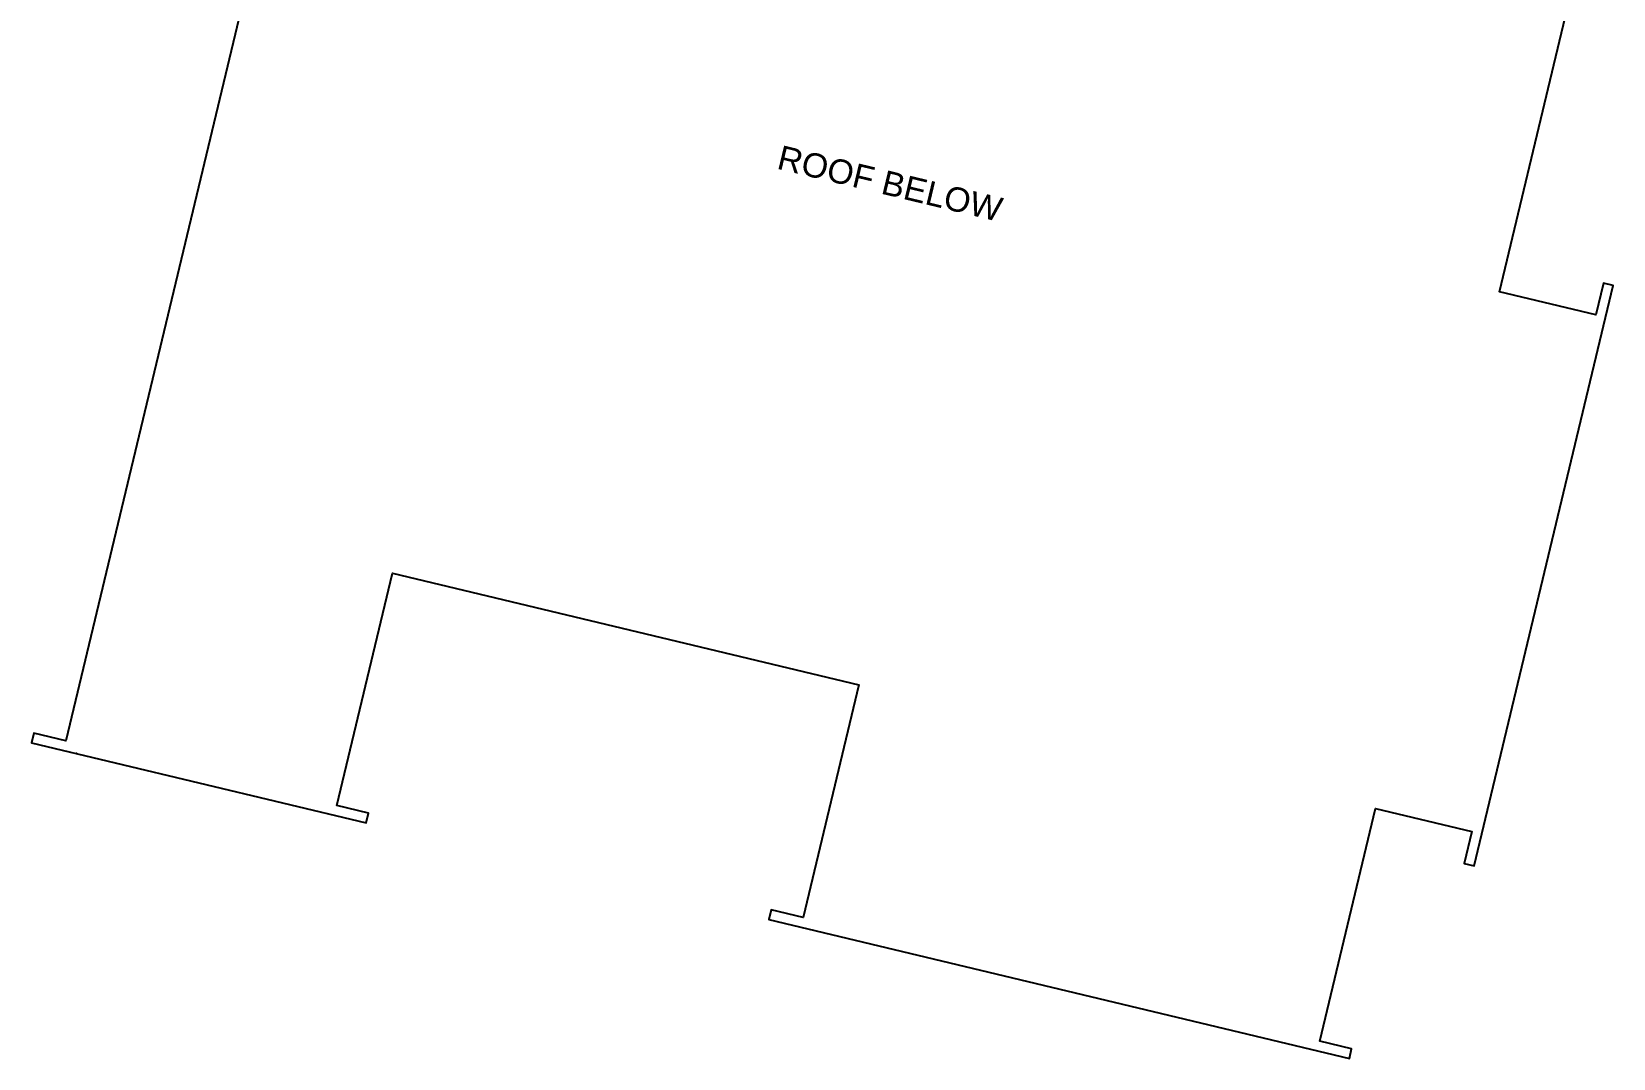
# Model space of a CAD drawing. Header units: inches. Extents: x 69220657 to 69222832, y 27675098 to 27677390.
# Drawn here: x 69220657 to 69222422, y 27675098 to 27676244 of the extents above; entities that cross this region are included whole.
import ezdxf
from ezdxf.enums import TextEntityAlignment as Align

# ---------------------------------------------------------------- set-up
doc = ezdxf.new("R2010")
doc.units = ezdxf.units.IN
doc.header["$LTSCALE"] = 100
doc.header["$MEASUREMENT"] = 0
doc.linetypes.add('DASHED2', pattern=[0.375, 0.25, -0.125])
for name, color, linetype in [('A-MISC', 3, 'DASHED2'), ('A-ROOF', 2, 'CONTINUOUS'), ('A-WALL', 5, 'CONTINUOUS')]:
    doc.layers.add(name, color=color, linetype=linetype)
doc.styles.add('Arial', font='arial.ttf')

msp = doc.modelspace()

# ---------------------------------------------------------------- linework, layer by layer
at = {"layer": 'A-ROOF'}
msp.add_lwpolyline([(69221111.2, 27677190.2), (69220694.8, 27675452.4), (69220659.3, 27675460.9), (69220656.8, 27675450.2), (69221030.2, 27675360.8), (69221032.8, 27675371.5), (69220997.3, 27675380), (69221059.5, 27675639.6), (69221579.8, 27675515), (69221517.6, 27675255.3), (69221482.1, 27675263.8), (69221479.5, 27675253.1), (69222127.2, 27675098), (69222129.7, 27675108.7), (69222094.2, 27675117.2), (69222156.4, 27675376.8), (69222263.9, 27675351.1), (69222255.4, 27675315.6), (69222266.6, 27675312.9), (69222421.7, 27675960.6), (69222410.6, 27675963.2), (69222402.1, 27675927.8), (69222294.6, 27675953.5), (69222420.5, 27676479.1)], dxfattribs=at)
at = {"layer": 'A-WALL'}
msp.add_lwpolyline([(69220706.4, 27675438.3), (69220707.3, 27675438.1)], close=True, dxfattribs=at)
msp.add_lwpolyline([(69220706.4, 27675438.3), (69220707.3, 27675438.1)], close=True, dxfattribs=at)

# ---------------------------------------------------------------- texts
at = {"layer": 'A-MISC', "style": 'Arial'}
msp.add_text('ROOF BELOW', height=27, rotation=346.5277, dxfattribs=at).set_placement((69221614.6, 27676074.5), align=Align.MIDDLE)

doc.saveas('drawing.dxf')
